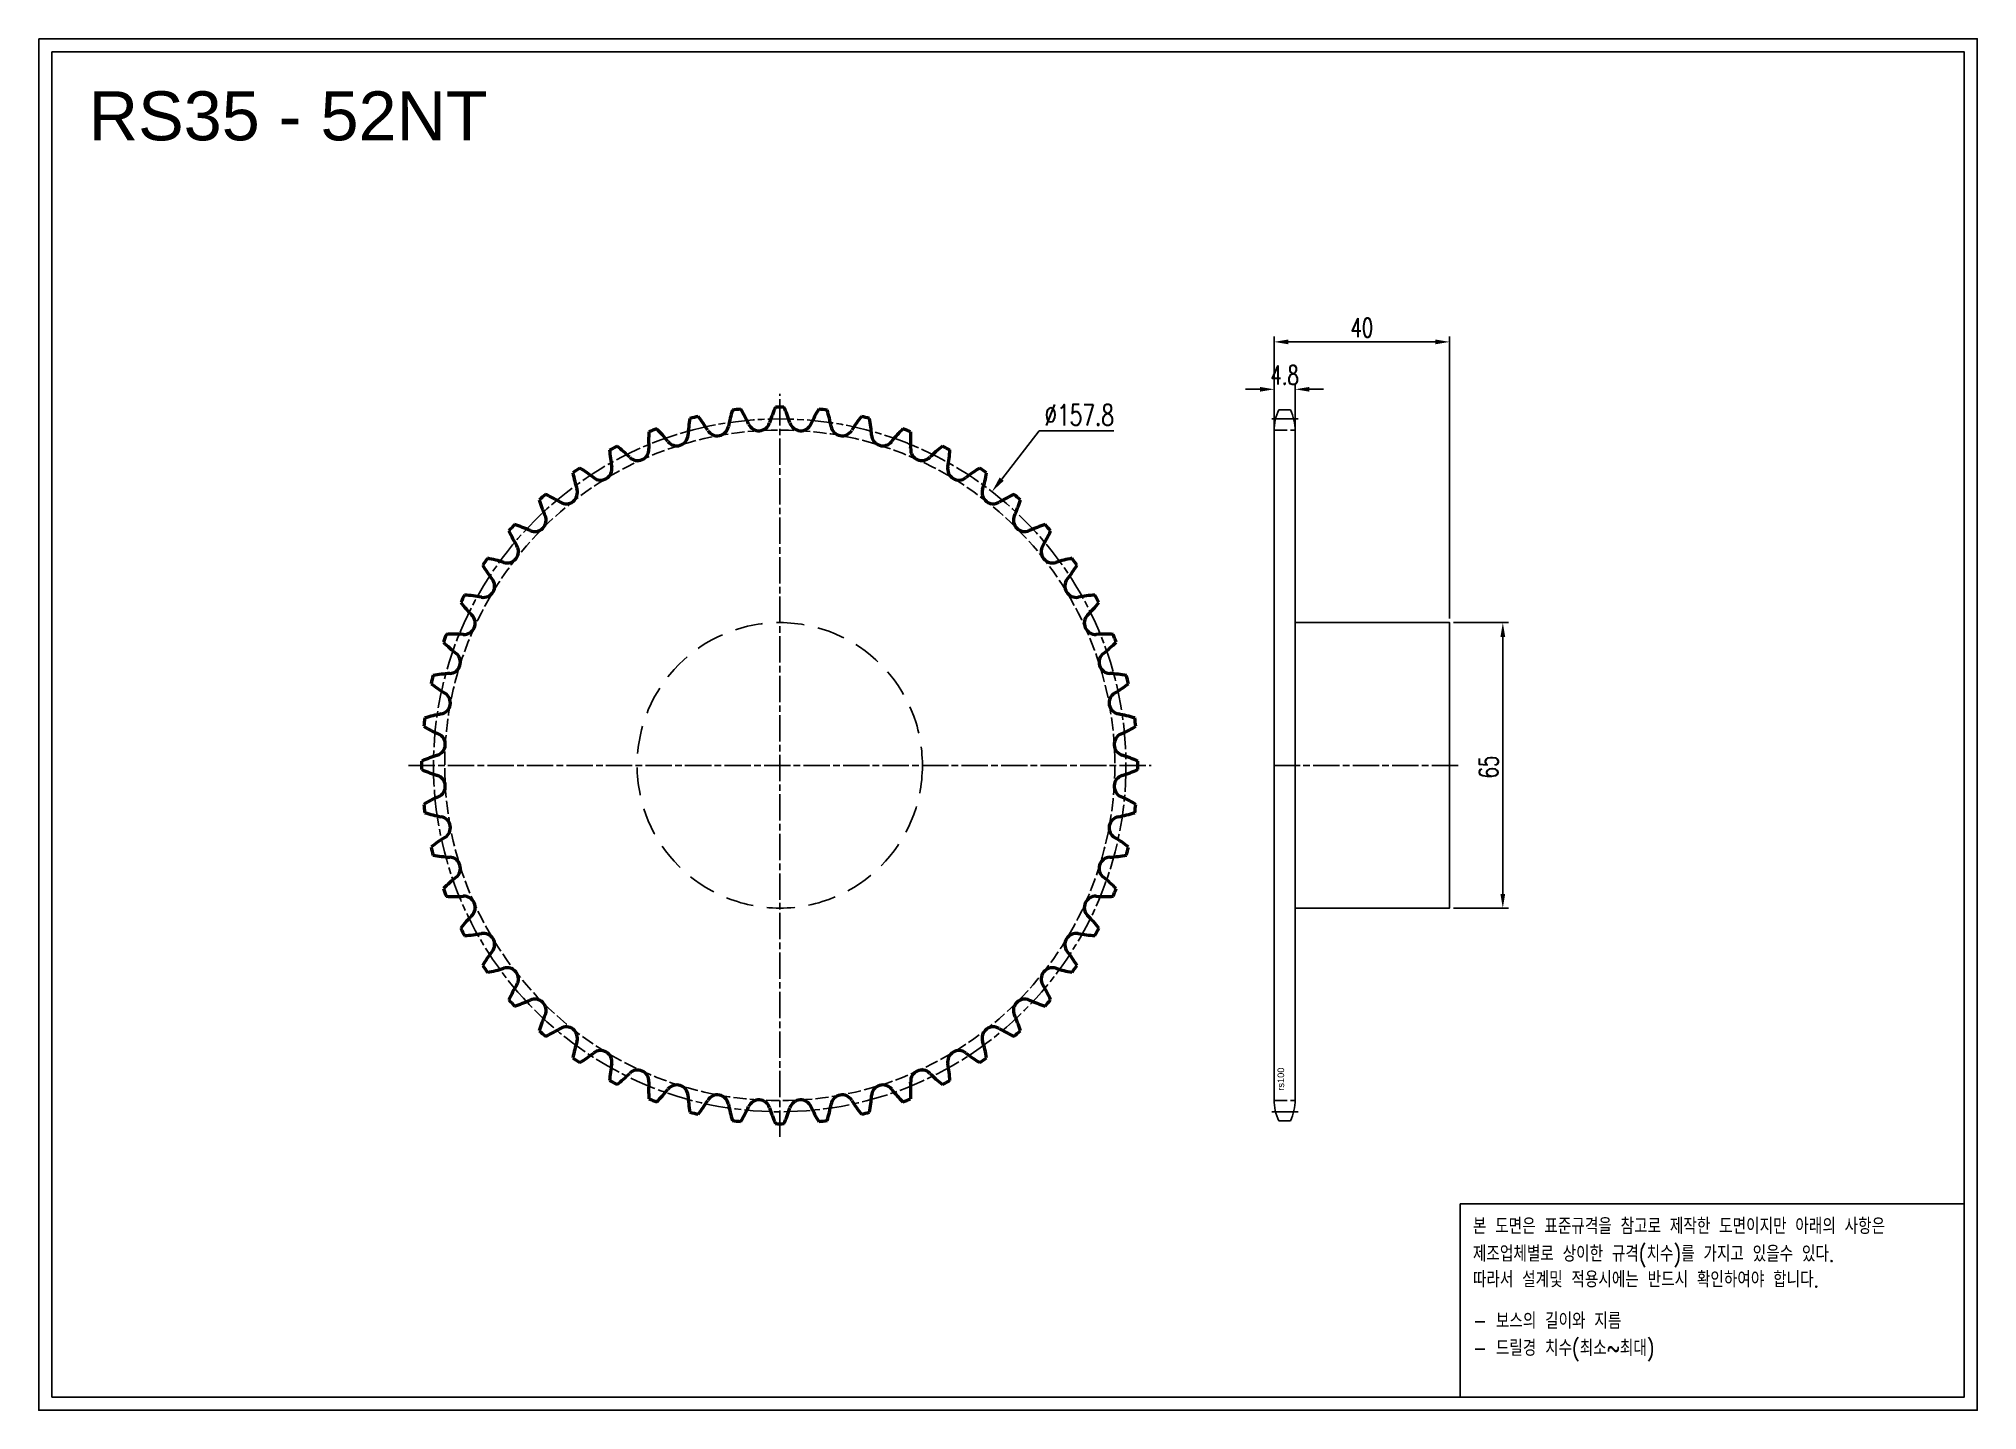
# Model space of a CAD drawing. Header units: millimetres. Extents: x -43999 to -43557, y 2111 to 2424.
import ezdxf

# ---------------------------------------------------------------- set-up
doc = ezdxf.new("R2010")
doc.units = ezdxf.units.MM
for name, pattern in [('AM_ISO02W050', [7.5, 6, -1.5]), ('AM_ISO02W050x2', [3.75, 3, -0.75]), ('AM_ISO08W050', [18, 12, -1.5, 3, -1.5]), ('AM_ISO08W050x2', [9, 6, -0.75, 1.5, -0.75]), ('HIDDEN', [9.525, 6.35, -3.175])]:
    doc.linetypes.add(name, pattern=pattern)
for name, color, linetype, lineweight in [('AM_0N', 7, 'Continuous', 50), ('AM_3N', 6, 'AM_ISO02W050', 25), ('AM_7', 4, 'AM_ISO08W050', 25), ('AM_7N', 4, 'AM_ISO08W050', 25)]:
    doc.layers.add(name, color=color, linetype=linetype, lineweight=lineweight)
doc.layers.add('HL', color=2, linetype='HIDDEN')
doc.layers.add('S-DIM', color=7, linetype='Continuous')
doc.styles.add('HAN', font='ROMANS.shx', dxfattribs={"width": 0.7, "bigfont": 'whgtxt.shx'})
doc.styles.add('HSG', font='SIMPLEX.shx', dxfattribs={"width": 0.7, "bigfont": 'HSG.shx'})
doc.styles.get("Standard").update_dxf_attribs({"font": 'arial.ttf'})
doc.dimstyles.new('APP10', dxfattribs={"dimscale": 2, "dimtxt": 2.4, "dimasz": 1.8, "dimexe": 0.7, "dimexo": 0.5, "dimgap": 0.6, "dimtad": 1, "dimtoh": 1, "dimdec": 1, "dimrnd": 0.01, "dimzin": 9, "dimdsep": 46, "dimtxsty": 'HSG', "dimcen": 0, "dimclrd": 1, "dimclre": 1, "dimclrt": 256, "dimazin": 2, "dimtp": 1, "dimtm": 1, "dimtfac": 0.5, "dimtdec": 1, "dimtofl": 0, "dimtmove": 0, "dimatfit": 3, "dimfxl": 0, "dimtvp": 1, "dimtolj": 2, "dimlwd": -1, "dimlwe": -1, "dimarcsym": 0})
doc.dimstyles.new('APP8', dxfattribs={"dimscale": 1.8, "dimtxt": 2.4, "dimasz": 1.8, "dimexe": 0.7, "dimexo": 0.5, "dimgap": 0.6, "dimtad": 1, "dimtoh": 1, "dimdec": 1, "dimrnd": 0.01, "dimzin": 9, "dimdsep": 46, "dimtxsty": 'HSG', "dimcen": 0, "dimclrd": 1, "dimclre": 1, "dimclrt": 256, "dimazin": 2, "dimtp": 1, "dimtm": 1, "dimtfac": 0.5, "dimtdec": 1, "dimtofl": 0, "dimtmove": 0, "dimatfit": 3, "dimfxl": 0, "dimtvp": 1, "dimtolj": 2, "dimlwd": -1, "dimlwe": -1, "dimarcsym": 0})

# ---------------------------------------------------------------- blocks, each defined once
blk = doc.blocks.new('*D1')
at = {"layer": 'Defpoints', "color": 0, "transparency": 16777216}
for p in [(-43677.54, 2290.83), (-43677.54, 2225.83), (-43665.43, 2225.83)]:
    blk.add_point(p, dxfattribs=at)
at = {"layer": 'S-DIM', "color": 1, "transparency": 16777216}
for p, q in [((-43676.64, 2290.83), (-43664.17, 2290.83)), ((-43665.43, 2287.59), (-43665.43, 2229.07)), ((-43676.64, 2225.83), (-43664.17, 2225.83))]:
    blk.add_line(p, q, dxfattribs=at)
for points in [[(-43665.97, 2287.59), (-43664.89, 2287.59), (-43665.43, 2290.83)], [(-43665.97, 2229.07), (-43664.89, 2229.07), (-43665.43, 2225.83)]]:
    blk.add_solid(points, dxfattribs=at)
at = {"layer": 'S-DIM', "transparency": 16777216, "insert": (-43668.67, 2257.95), "char_height": 4.32, "attachment_point": 5, "rotation": 90, "style": 'HSG'}
blk.add_mtext('\\A2;65', dxfattribs=at)
blk = doc.blocks.new('*D2')
at = {"layer": 'Defpoints', "color": 0, "transparency": 16777216}
for p in [(-43712.74, 2343.95), (-43717.54, 2334.49), (-43712.74, 2334.49)]:
    blk.add_point(p, dxfattribs=at)
at = {"layer": 'S-DIM', "color": 1, "transparency": 16777216}
for p, q in [((-43717.54, 2335.39), (-43717.54, 2345.21)), ((-43712.74, 2335.39), (-43712.74, 2345.21)), ((-43720.78, 2343.95), (-43724.02, 2343.95)), ((-43709.5, 2343.95), (-43706.26, 2343.95))]:
    blk.add_line(p, q, dxfattribs=at)
for points in [[(-43720.78, 2344.49), (-43720.78, 2343.41), (-43717.54, 2343.95)], [(-43709.5, 2344.49), (-43709.5, 2343.41), (-43712.74, 2343.95)]]:
    blk.add_solid(points, dxfattribs=at)
at = {"layer": 'S-DIM', "transparency": 16777216, "insert": (-43715.14, 2347.19), "char_height": 4.32, "attachment_point": 5, "style": 'HSG'}
blk.add_mtext('\\A2;4.8', dxfattribs=at)
blk = doc.blocks.new('*D3')
at = {"layer": 'Defpoints', "color": 0, "transparency": 16777216}
for p in [(-43677.54, 2354.75), (-43717.54, 2334.49), (-43677.54, 2290.83)]:
    blk.add_point(p, dxfattribs=at)
at = {"layer": 'S-DIM', "color": 1, "transparency": 16777216}
for p, q in [((-43717.54, 2335.39), (-43717.54, 2356.01)), ((-43714.3, 2354.75), (-43680.78, 2354.75)), ((-43677.54, 2291.73), (-43677.54, 2356.01))]:
    blk.add_line(p, q, dxfattribs=at)
for points in [[(-43714.3, 2355.29), (-43714.3, 2354.21), (-43717.54, 2354.75)], [(-43680.78, 2355.29), (-43680.78, 2354.21), (-43677.54, 2354.75)]]:
    blk.add_solid(points, dxfattribs=at)
at = {"layer": 'S-DIM', "transparency": 16777216, "insert": (-43697.54, 2357.99), "char_height": 4.32, "attachment_point": 5, "style": 'HSG'}
blk.add_mtext('\\A2;40', dxfattribs=at)
blk = doc.blocks.new('*D4')
at = {"layer": 'Defpoints', "color": 0, "transparency": 16777216}
for p in [(-43781.81, 2320.66), (-43878.51, 2196.01)]:
    blk.add_point(p, dxfattribs=at)
at = {"layer": 'S-DIM', "color": 1, "transparency": 16777216}
for p, q in [((-43771.06, 2334.51), (-43779.6, 2323.5)), ((-43754.02, 2334.51), (-43771.06, 2334.51))]:
    blk.add_line(p, q, dxfattribs=at)
blk.add_solid([(-43780.07, 2323.87), (-43779.13, 2323.13), (-43781.81, 2320.66)], dxfattribs=at)
at = {"layer": 'S-DIM', "transparency": 16777216, "insert": (-43761.94, 2338.11), "char_height": 4.8, "attachment_point": 5, "style": 'HSG'}
blk.add_mtext('\\A2;∅157.8', dxfattribs=at)
blk = doc.blocks.new('notice1')
at = {"color": 4}
blk.add_lwpolyline([(-22142.12, 1735.9), (-22053.8, 1735.9), (-22053.8, 1702.07), (-22142.12, 1702.07)], close=True, dxfattribs=at)
at = {"color": 4, "style": 'HAN', "width": 0.8}
for s, p in [('본 도면은 표준규격을 참고로 제작한 도면이지만 아래의 사항은', (-22139.9, 1730.62)), ('제조업체별로 상이한 규격(치수)를 가지고 있을수 있다.', (-22139.9, 1725.78)), ('따라서 설계및 적용시에는 반드시 확인하여야 합니다.', (-22139.9, 1721.28)), ('- 보스의 길이와 지름', (-22139.9, 1714.03)), ('- 드릴경 치수(최소~최대)', (-22139.9, 1709.27))]:
    blk.add_text(s, height=2.7949, dxfattribs=at).set_placement(p)

msp = doc.modelspace()

# ---------------------------------------------------------------- linework, layer by layer
for p, q in [((-43713.81, 2339.29), (-43716.47, 2339.29)), ((-43717.54, 2334.49), (-43717.54, 2182.18)), ((-43712.74, 2334.49), (-43712.74, 2182.18)), ((-43713.81, 2177.38), (-43716.47, 2177.38))]:
    msp.add_line(p, q)
for points in [[(-43998.98, 2423.76), (-43557.35, 2423.76), (-43557.35, 2111.5), (-43998.98, 2111.5)], [(-43996, 2420.79), (-43560.32, 2420.79), (-43560.32, 2114.47), (-43996, 2114.47)]]:
    msp.add_lwpolyline(points, close=True)
msp.add_lwpolyline([(-43712.74, 2290.83), (-43677.54, 2290.83), (-43677.54, 2225.83), (-43712.74, 2225.83)])
for centre, start, end in [((-43706.24, 2334.49), 154.8633, 180), ((-43724.04, 2334.49), 0, 25.1367), ((-43706.24, 2182.18), 180, 205.1367), ((-43724.04, 2182.18), 334.8633, 0)]:
    msp.add_arc(centre, 11.3, start, end)
at = {"layer": 'AM_0N'}
for centre, radius, start, end in [((-43818.22, 2331.46), 32.92, 169.7493, 176.4423), ((-43830.16, 2258.33), 81.59, 103.1759, 104.5164), ((-43874.72, 2317.54), 32.92, 31.25, 37.943), ((-43809.49, 2329.49), 32.92, 162.8262, 169.5192), ((-43830.16, 2258.33), 81.59, 96.2528, 97.5933), ((-43867.25, 2322.48), 32.92, 24.3269, 31.0199), ((-43834.92, 2337.09), 2.57, 204.3269, 342.5962), ((-43801.06, 2326.48), 32.92, 155.9031, 162.5962), ((-43830.16, 2258.33), 81.59, 89.3297, 90.6703), ((-43859.25, 2326.48), 32.92, 17.4038, 24.0969), ((-43825.39, 2337.09), 2.57, 197.4038, 335.6731), ((-43793.06, 2322.48), 32.92, 148.9801, 155.6731), ((-43830.16, 2258.33), 81.59, 82.4067, 83.7472), ((-43850.83, 2329.49), 32.92, 10.4808, 17.1738), ((-43785.6, 2317.54), 32.92, 142.057, 148.75), ((-43830.16, 2258.33), 81.59, 75.4836, 76.8241), ((-43842.1, 2331.46), 32.92, 3.5577, 10.2507), ((-43827.12, 2332.37), 32.92, 176.6724, 183.3654), ((-43830.16, 2258.33), 81.59, 110.099, 111.4395), ((-43881.53, 2311.73), 32.92, 38.1731, 44.8661), ((-43853.63, 2333.66), 2.57, 218.1731, 356.4423), ((-43844.38, 2335.94), 2.57, 211.25, 349.5192), ((-43815.93, 2335.94), 2.57, 190.4808, 328.75), ((-43806.68, 2333.66), 2.57, 183.5577, 321.8269), ((-43778.79, 2311.73), 32.92, 135.1339, 141.8269), ((-43830.16, 2258.33), 81.59, 68.5605, 69.901), ((-43833.2, 2332.37), 32.92, 356.6346, 3.3276), ((-43830.16, 2258.33), 81.59, 117.022, 118.3626), ((-43836.06, 2332.2), 32.92, 183.5954, 190.2885), ((-43887.59, 2305.15), 32.92, 45.0962, 51.7892), ((-43862.54, 2330.29), 2.57, 225.0962, 3.3654), ((-43797.77, 2330.29), 2.57, 176.6346, 314.9038), ((-43772.73, 2305.15), 32.92, 128.2108, 134.9038), ((-43830.16, 2258.33), 81.59, 61.6374, 62.978), ((-43824.25, 2332.2), 32.92, 349.7115, 356.4046), ((-43830.16, 2258.33), 81.59, 123.9451, 125.2856), ((-43844.92, 2330.94), 32.92, 190.5185, 197.2115), ((-43892.81, 2297.89), 32.92, 52.0192, 58.7122), ((-43870.98, 2325.86), 2.57, 232.0192, 10.2885), ((-43789.34, 2325.86), 2.57, 169.7115, 307.9808), ((-43767.5, 2297.89), 32.92, 121.2878, 127.9808), ((-43830.16, 2258.33), 81.59, 54.7144, 56.0549), ((-43815.39, 2330.94), 32.92, 342.7885, 349.4815), ((-43830.16, 2258.33), 81.59, 130.8682, 132.2087), ((-43853.57, 2328.64), 32.92, 197.4416, 204.1346), ((-43897.12, 2290.05), 32.92, 58.9423, 65.6353), ((-43878.82, 2320.45), 2.57, 238.9423, 17.2115), ((-43781.5, 2320.45), 2.57, 162.7885, 301.0577), ((-43763.19, 2290.05), 32.92, 114.3647, 121.0577), ((-43830.16, 2258.33), 81.59, 47.7913, 49.1318), ((-43806.75, 2328.64), 32.92, 335.8654, 342.5584), ((-43885.95, 2314.13), 2.57, 245.8654, 24.1346), ((-43774.36, 2314.13), 2.57, 155.8654, 294.1346), ((-43830.16, 2258.33), 81.59, 137.7913, 139.1318), ((-43861.87, 2325.3), 32.92, 204.3647, 211.0577), ((-43900.46, 2281.74), 32.92, 65.8654, 72.5584), ((-43759.86, 2281.74), 32.92, 107.4416, 114.1346), ((-43798.44, 2325.3), 32.92, 328.9423, 335.6353), ((-43830.16, 2258.33), 81.59, 40.8682, 42.2087), ((-43830.16, 2258.33), 81.59, 144.7144, 146.0549), ((-43902.77, 2273.1), 32.92, 72.7885, 79.4815), ((-43892.27, 2306.99), 2.57, 252.7885, 31.0577), ((-43768.05, 2306.99), 2.57, 148.9423, 287.2115), ((-43757.55, 2273.1), 32.92, 100.5185, 107.2115), ((-43830.16, 2258.33), 81.59, 33.9451, 35.2856), ((-43869.71, 2320.99), 32.92, 211.2878, 217.9808), ((-43790.6, 2320.99), 32.92, 322.0192, 328.7122), ((-43830.16, 2258.33), 81.59, 151.6374, 152.978), ((-43904.02, 2264.24), 32.92, 79.7115, 86.4046), ((-43897.68, 2299.15), 2.57, 259.7115, 37.9808), ((-43762.63, 2299.15), 2.57, 142.0192, 280.2885), ((-43756.3, 2264.24), 32.92, 93.5954, 100.2885), ((-43830.16, 2258.33), 81.59, 27.022, 28.3626), ((-43876.98, 2315.77), 32.92, 218.2108, 224.9038), ((-43902.11, 2290.72), 2.57, 266.6346, 44.9038), ((-43758.21, 2290.72), 2.57, 135.0962, 273.3654), ((-43783.34, 2315.77), 32.92, 315.0962, 321.7892), ((-43830.16, 2258.33), 81.59, 158.5605, 159.901), ((-43904.19, 2255.29), 32.92, 86.6346, 93.3276), ((-43756.12, 2255.29), 32.92, 86.6724, 93.3654), ((-43830.16, 2258.33), 81.59, 20.099, 21.4395), ((-43883.56, 2309.7), 32.92, 225.1339, 231.8269), ((-43905.49, 2281.81), 2.57, 273.5577, 51.8269), ((-43754.83, 2281.81), 2.57, 128.1731, 266.4423), ((-43776.76, 2309.7), 32.92, 308.1731, 314.8661), ((-43903.29, 2246.39), 32.92, 93.5577, 100.2507), ((-43757.03, 2246.39), 32.92, 79.7493, 86.4423), ((-43830.16, 2258.33), 81.59, 165.4836, 166.8241), ((-43889.36, 2302.89), 32.92, 232.057, 238.75), ((-43907.77, 2272.56), 2.57, 280.4808, 58.75), ((-43752.55, 2272.56), 2.57, 121.25, 259.5192), ((-43770.95, 2302.89), 32.92, 301.25, 307.943), ((-43830.16, 2258.33), 81.59, 13.1759, 14.5164), ((-43901.31, 2237.66), 32.92, 100.4808, 107.1738), ((-43759, 2237.66), 32.92, 72.8262, 79.5192), ((-43830.16, 2258.33), 81.59, 172.4067, 173.7472), ((-43894.3, 2295.43), 32.92, 238.9801, 245.6731), ((-43766.02, 2295.43), 32.92, 294.3269, 301.0199), ((-43830.16, 2258.33), 81.59, 6.2528, 7.5933), ((-43908.92, 2263.1), 2.57, 287.4038, 65.6731), ((-43751.4, 2263.1), 2.57, 114.3269, 252.5962), ((-43830.16, 2258.33), 81.59, 179.3297, 180.6703), ((-43898.3, 2229.24), 32.92, 107.4038, 114.0969), ((-43898.3, 2287.43), 32.92, 245.9031, 252.5962), ((-43762.01, 2229.24), 32.92, 65.9031, 72.5962), ((-43762.01, 2287.43), 32.92, 287.4038, 294.0969), ((-43830.16, 2258.33), 81.59, 359.3297, 0.6703), ((-43908.92, 2253.57), 2.57, 294.3269, 72.5962), ((-43751.4, 2253.57), 2.57, 107.4038, 245.6731), ((-43894.3, 2221.24), 32.92, 114.3269, 121.0199), ((-43830.16, 2258.33), 81.59, 186.2528, 187.5933), ((-43766.02, 2221.24), 32.92, 58.9801, 65.6731), ((-43830.16, 2258.33), 81.59, 352.4067, 353.7472), ((-43901.31, 2279), 32.92, 252.8262, 259.5192), ((-43907.77, 2244.11), 2.57, 301.25, 79.5192), ((-43752.55, 2244.11), 2.57, 100.4808, 238.75), ((-43759, 2279), 32.92, 280.4808, 287.1738), ((-43889.36, 2213.78), 32.92, 121.25, 127.943), ((-43830.16, 2258.33), 81.59, 193.1759, 194.5164), ((-43770.95, 2213.78), 32.92, 52.057, 58.75), ((-43830.16, 2258.33), 81.59, 345.4836, 346.8241), ((-43903.29, 2270.28), 32.92, 259.7493, 266.4423), ((-43905.49, 2234.86), 2.57, 308.1731, 86.4423), ((-43754.83, 2234.86), 2.57, 93.5577, 231.8269), ((-43757.03, 2270.28), 32.92, 273.5577, 280.2507), ((-43883.56, 2206.96), 32.92, 128.1731, 134.8661), ((-43830.16, 2258.33), 81.59, 200.099, 201.4395), ((-43776.76, 2206.96), 32.92, 45.1339, 51.8269), ((-43830.16, 2258.33), 81.59, 338.5605, 339.901), ((-43904.19, 2261.37), 32.92, 266.6724, 273.3654), ((-43902.11, 2225.95), 2.57, 315.0962, 93.3654), ((-43758.21, 2225.95), 2.57, 86.6346, 224.9038), ((-43756.12, 2261.37), 32.92, 266.6346, 273.3276), ((-43876.98, 2200.9), 32.92, 135.0962, 141.7892), ((-43783.34, 2200.9), 32.92, 38.2108, 44.9038), ((-43830.16, 2258.33), 81.59, 207.022, 208.3626), ((-43904.02, 2252.43), 32.92, 273.5954, 280.2885), ((-43897.68, 2217.51), 2.57, 322.0192, 100.2885), ((-43762.63, 2217.51), 2.57, 79.7115, 217.9808), ((-43756.3, 2252.43), 32.92, 259.7115, 266.4046), ((-43830.16, 2258.33), 81.59, 331.6374, 332.978), ((-43869.71, 2195.68), 32.92, 142.0192, 148.7122), ((-43830.16, 2258.33), 81.59, 213.9451, 215.2856), ((-43790.6, 2195.68), 32.92, 31.2878, 37.9808), ((-43830.16, 2258.33), 81.59, 324.7144, 326.0549), ((-43902.77, 2243.57), 32.92, 280.5185, 287.2115), ((-43892.27, 2209.67), 2.57, 328.9423, 107.2115), ((-43861.87, 2191.37), 32.92, 148.9423, 155.6353), ((-43768.05, 2209.67), 2.57, 72.7885, 211.0577), ((-43798.44, 2191.37), 32.92, 24.3647, 31.0577), ((-43757.55, 2243.57), 32.92, 252.7885, 259.4815), ((-43830.16, 2258.33), 81.59, 220.8682, 222.2087), ((-43900.46, 2234.92), 32.92, 287.4416, 294.1346), ((-43885.95, 2202.54), 2.57, 335.8654, 114.1346), ((-43774.36, 2202.54), 2.57, 65.8654, 204.1346), ((-43759.86, 2234.92), 32.92, 245.8654, 252.5584), ((-43830.16, 2258.33), 81.59, 317.7913, 319.1318), ((-43853.57, 2188.03), 32.92, 155.8654, 162.5584), ((-43806.75, 2188.03), 32.92, 17.4416, 24.1346), ((-43830.16, 2258.33), 81.59, 227.7913, 229.1318), ((-43897.12, 2226.62), 32.92, 294.3647, 301.0577), ((-43878.82, 2196.22), 2.57, 342.7885, 121.0577), ((-43844.92, 2185.72), 32.92, 162.7885, 169.4815), ((-43781.5, 2196.22), 2.57, 58.9423, 197.2115), ((-43815.39, 2185.72), 32.92, 10.5185, 17.2115), ((-43763.19, 2226.62), 32.92, 238.9423, 245.6353), ((-43830.16, 2258.33), 81.59, 310.8682, 312.2087), ((-43830.16, 2258.33), 81.59, 234.7144, 236.0549), ((-43892.81, 2218.78), 32.92, 301.2878, 307.9808), ((-43870.98, 2190.81), 2.57, 349.7115, 127.9808), ((-43789.34, 2190.81), 2.57, 52.0192, 190.2885), ((-43767.5, 2218.78), 32.92, 232.0192, 238.7122), ((-43830.16, 2258.33), 81.59, 303.9451, 305.2856), ((-43836.06, 2184.47), 32.92, 169.7115, 176.4046), ((-43830.16, 2258.33), 81.59, 241.6374, 242.978), ((-43887.59, 2211.52), 32.92, 308.2108, 314.9038), ((-43862.54, 2186.38), 2.57, 356.6346, 134.9038), ((-43827.12, 2184.3), 32.92, 176.6346, 183.3276), ((-43797.77, 2186.38), 2.57, 45.0962, 183.3654), ((-43833.2, 2184.3), 32.92, 356.6724, 3.3654), ((-43772.73, 2211.52), 32.92, 225.0962, 231.7892), ((-43830.16, 2258.33), 81.59, 297.022, 298.3626), ((-43824.25, 2184.47), 32.92, 3.5954, 10.2885), ((-43830.16, 2258.33), 81.59, 248.5605, 249.901), ((-43881.53, 2204.93), 32.92, 315.1339, 321.8269), ((-43853.63, 2183), 2.57, 3.5577, 141.8269), ((-43818.22, 2185.21), 32.92, 183.5577, 190.2507), ((-43874.72, 2199.13), 32.92, 322.057, 328.75), ((-43844.38, 2180.72), 2.57, 10.4808, 148.75), ((-43834.92, 2179.58), 2.57, 17.4038, 155.6731), ((-43825.39, 2179.58), 2.57, 24.3269, 162.5962), ((-43815.93, 2180.72), 2.57, 31.25, 169.5192), ((-43785.6, 2199.13), 32.92, 211.25, 217.943), ((-43842.1, 2185.21), 32.92, 349.7493, 356.4423), ((-43806.68, 2183), 2.57, 38.1731, 176.4423), ((-43778.79, 2204.93), 32.92, 218.1731, 224.8661), ((-43830.16, 2258.33), 81.59, 290.099, 291.4395), ((-43830.16, 2258.33), 81.59, 255.4836, 256.8241), ((-43809.49, 2187.18), 32.92, 190.4808, 197.1738), ((-43830.16, 2258.33), 81.59, 262.4067, 263.7472), ((-43867.25, 2194.19), 32.92, 328.9801, 335.6731), ((-43801.06, 2190.19), 32.92, 197.4038, 204.0969), ((-43859.25, 2190.19), 32.92, 335.9031, 342.5962), ((-43793.06, 2194.19), 32.92, 204.3269, 211.0199), ((-43830.16, 2258.33), 81.59, 276.2528, 277.5933), ((-43850.83, 2187.18), 32.92, 342.8262, 349.5192), ((-43830.16, 2258.33), 81.59, 283.1759, 284.5164), ((-43830.16, 2258.33), 81.59, 269.3297, 270.6703)]:
    msp.add_arc(centre, radius, start, end, dxfattribs=at)
at = {"layer": 'AM_3N', "linetype": 'AM_ISO02W050x2'}
for p, q in [((-43717.54, 2334.65), (-43712.75, 2334.65)), ((-43717.54, 2182.02), (-43712.75, 2182.02))]:
    msp.add_line(p, q, dxfattribs=at)
msp.add_circle((-43830.16, 2258.33), 76.34, dxfattribs=at)
at = {"layer": 'AM_7', "linetype": 'AM_ISO08W050x2'}
for p, q in [((-43712.09, 2337.21), (-43718.2, 2337.21)), ((-43675.63, 2258.33), (-43718.2, 2258.33)), ((-43675.63, 2258.33), (-43718.2, 2258.33)), ((-43675.63, 2258.33), (-43718.2, 2258.33)), ((-43712.09, 2179.46), (-43718.2, 2179.46))]:
    msp.add_line(p, q, dxfattribs=at)
msp.add_circle((-43830.16, 2258.33), 78.88, dxfattribs=at)
at = {"layer": 'AM_7N', "linetype": 'AM_ISO08W050x2'}
for p, q in [((-43830.16, 2173.74), (-43830.16, 2342.93)), ((-43914.75, 2258.33), (-43745.57, 2258.33))]:
    msp.add_line(p, q, dxfattribs=at)
at = {"layer": 'HL'}
msp.add_circle((-43830.16, 2258.33), 32.5, dxfattribs=at)

# ---------------------------------------------------------------- block references
at = {"xscale": 1.3, "yscale": 1.3, "zscale": 1.3}
msp.add_blockref('notice1', (-14890.38, -98.21), dxfattribs=at)

# ---------------------------------------------------------------- texts
msp.add_text('RS35 - 52NT', height=11.1523).set_placement((-43987.6, 2400.64))
at = {"insert": (-43716.76, 2184.24), "char_height": 1.512, "width": 6.5009, "attachment_point": 1, "rotation": 90}
msp.add_mtext('rs100', dxfattribs=at)

# ---------------------------------------------------------------- dimensions: what is measured, and where the dimension line sits
at = {"layer": 'S-DIM'}
dim = msp.add_linear_dim(base=(-43677.54, 2354.75), p1=(-43717.54, 2334.49), p2=(-43677.54, 2290.83), dimstyle='APP8', dxfattribs=at)
dim.commit()
dim.dimension.update_dxf_attribs({"geometry": '*D3', "text_midpoint": (-43697.54, 2357.99)})
dim = msp.add_linear_dim(base=(-43712.74, 2343.95), p1=(-43717.54, 2334.49), p2=(-43712.74, 2334.49), dimstyle='APP8', dxfattribs=at)
dim.commit()
dim.dimension.update_dxf_attribs({"geometry": '*D2', "text_midpoint": (-43715.14, 2343.95), "dimtype": 128})
dim = msp.add_diameter_dim_2p(p1=(-43878.51, 2196.01), p2=(-43781.81, 2320.66), dimstyle='APP10', dxfattribs=at)
dim.commit()
dim.dimension.update_dxf_attribs({"geometry": '*D4', "text_midpoint": (-43761.94, 2334.51), "dimtype": 131})
dim = msp.add_linear_dim(base=(-43665.43, 2225.83), p1=(-43677.54, 2290.83), p2=(-43677.54, 2225.83), angle=90, dimstyle='APP8', dxfattribs=at)
dim.commit()
dim.dimension.update_dxf_attribs({"geometry": '*D1', "text_midpoint": (-43665.43, 2257.95), "dimtype": 128})

doc.saveas('drawing.dxf')
